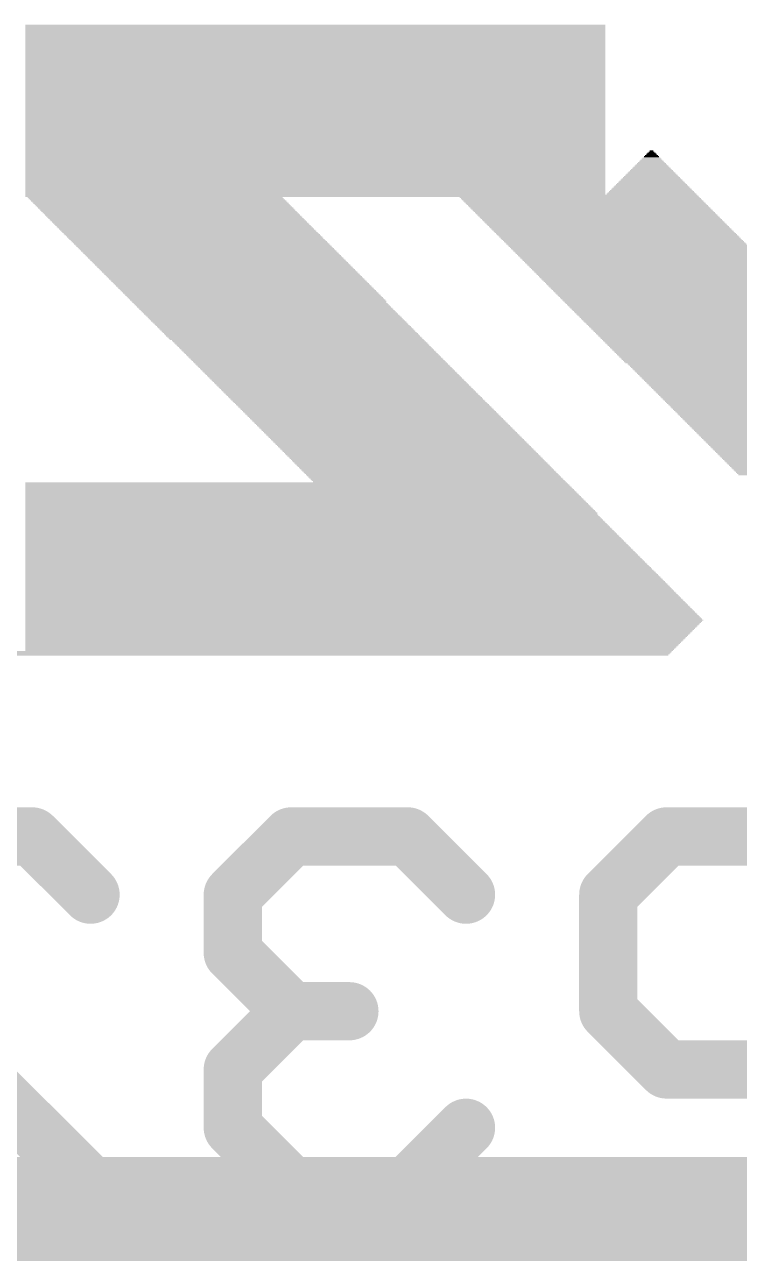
# Model space of a CAD drawing. Extents: x -8.2 to 30.2, y -5.3 to 52.8.
# Drawn here: x 9.7 to 12.82, y 36.54 to 41.9 of the extents above; entities that cross this region are included whole.
import ezdxf

# ---------------------------------------------------------------- set-up
doc = ezdxf.new("R2010")
doc.units = 0
for name, color, linetype in [('1', 12, 'CONTINUOUS'), ('16', 5, 'CONTINUOUS'), ('21', 40, 'CONTINUOUS'), ('22', 6, 'CONTINUOUS')]:
    doc.layers.add(name, color=color, linetype=linetype)

# ---------------------------------------------------------------- blocks, each defined once
blk = doc.blocks.new('RECT')
blk.add_solid([(-0.5, -0.5), (0.5, -0.5), (-0.5, 0.5), (0.5, 0.5)])

msp = doc.modelspace()

# ---------------------------------------------------------------- linework, layer by layer
at = {"layer": '1', "const_width": 0.3048}
msp.add_lwpolyline([(0.127, 36.703), (25.527, 36.703)], dxfattribs=at)
at = {"layer": '16', "const_width": 0.3048}
msp.add_lwpolyline([(0, 36.703), (25.4, 36.703)], dxfattribs=at)
at = {"layer": '22', "const_width": 0.254}
for points in [[(9.2276, 38.3553), (9.7361, 38.3553)], [(9.7361, 38.3553), (9.9903, 38.1011)], [(10.8648, 38.3553), (10.6106, 38.1011)], [(11.3732, 38.3553), (10.8648, 38.3553)], [(11.6274, 38.1011), (11.3732, 38.3553)], [(12.5019, 38.3553), (12.2477, 38.1011)], [(13.2646, 38.3553), (12.5019, 38.3553)], [(10.6106, 38.1011), (10.6106, 37.8469)], [(12.2477, 38.1011), (12.2477, 37.5926)], [(9.9903, 36.83), (8.9734, 37.8469)], [(10.6106, 37.8469), (10.8648, 37.5926)], [(10.8648, 37.5926), (10.6106, 37.3384)], [(10.8648, 37.5926), (11.119, 37.5926)], [(12.2477, 37.5926), (12.5019, 37.3384)], [(10.6106, 37.3384), (10.6106, 37.0842)], [(12.5019, 37.3384), (13.2646, 37.3384)], [(10.6106, 37.0842), (10.8648, 36.83)], [(11.3732, 36.83), (11.6274, 37.0842)], [(8.9734, 36.83), (9.9903, 36.83)], [(10.8648, 36.83), (11.3732, 36.83)]]:
    msp.add_lwpolyline(points, dxfattribs=at)
at = {"layer": '22', "const_width": 0.127}
for points in [[(9.781, 38.4002, 1), (9.6912, 38.3104)], [(9.7361, 38.2918, 1), (9.7361, 38.4188)], [(10.8648, 38.4188, 1), (10.8648, 38.2918)], [(10.9097, 38.3104, 1), (10.8199, 38.4002)], [(11.4181, 38.4002, 1), (11.3283, 38.3104)], [(11.3732, 38.2918, 1), (11.3732, 38.4188)], [(12.5019, 38.4188, 1), (12.5019, 38.2918)], [(12.5468, 38.3104, 1), (12.457, 38.4002)], [(10.6741, 38.1011, 1), (10.5471, 38.1011)], [(12.3112, 38.1011, 1), (12.1842, 38.1011)], [(9.9454, 38.0562, 1), (10.0352, 38.146)], [(10.5657, 38.146, 1), (10.6555, 38.0562)], [(11.5825, 38.0562, 1), (11.6723, 38.146)], [(12.2028, 38.146, 1), (12.2926, 38.0562)], [(10.6555, 37.8918, 1), (10.5657, 37.802)], [(10.5471, 37.8469, 1), (10.6741, 37.8469)], [(10.8648, 37.6561, 1), (10.8648, 37.5292)], [(10.9097, 37.5477, 1), (10.8199, 37.6376)], [(10.8199, 37.5477, 1), (10.9097, 37.6376)], [(11.119, 37.5292, 1), (11.119, 37.6561)], [(12.2926, 37.6376, 1), (12.2028, 37.5477)], [(12.1842, 37.5926, 1), (12.3112, 37.5926)], [(10.6741, 37.3384, 1), (10.5471, 37.3384)], [(10.5657, 37.3833, 1), (10.6555, 37.2935)], [(12.5019, 37.4019, 1), (12.5019, 37.2749)], [(12.457, 37.2935, 1), (12.5468, 37.3833)], [(10.6555, 37.1291, 1), (10.5657, 37.0393)], [(11.6723, 37.0393, 1), (11.5825, 37.1291)], [(10.5471, 37.0842, 1), (10.6741, 37.0842)], [(9.9903, 36.7665, 1), (9.9903, 36.8935)], [(10.8648, 36.8935, 1), (10.8648, 36.7665)], [(11.3732, 36.7665, 1), (11.3732, 36.8935)], [(9.9454, 36.7851, 1), (10.0352, 36.8749)], [(10.8199, 36.7851, 1), (10.9097, 36.8749)], [(11.3283, 36.8749, 1), (11.4181, 36.7851)]]:
    msp.add_lwpolyline(points, format="xyb", dxfattribs=at)

# ---------------------------------------------------------------- block references
at = {"layer": '21'}
for p, xscale, yscale in [((7.4295, 28.0035), 4.699, 17.907), ((13.716, 34.2265), 13.208, 5.461)]:
    msp.add_blockref('RECT', p, dxfattribs=dict(at, xscale=xscale, yscale=yscale))
at = {"layer": '22', "yscale": 0.0051, "rotation": 180}
for p, xscale in [((10.9703, 41.8948), 2.5298), ((10.9703, 41.8897), 2.5298), ((10.9703, 41.8846), 2.5298), ((10.9703, 41.8795), 2.5298), ((10.9703, 41.8744), 2.5298), ((10.9703, 41.8694), 2.5298), ((10.9703, 41.8643), 2.5298), ((10.9703, 41.8592), 2.5298), ((10.9703, 41.8541), 2.5298), ((10.9703, 41.849), 2.5298), ((10.9703, 41.844), 2.5298), ((10.9703, 41.8389), 2.5298), ((10.9703, 41.8338), 2.5298), ((10.9703, 41.8287), 2.5298), ((10.9703, 41.8236), 2.5298), ((10.9703, 41.8186), 2.5298), ((10.9703, 41.8135), 2.5298), ((10.9703, 41.8084), 2.5298), ((10.9703, 41.8033), 2.5298), ((10.9703, 41.7982), 2.5298), ((10.9703, 41.7932), 2.5298), ((10.9703, 41.7881), 2.5298), ((10.9703, 41.783), 2.5298), ((10.9703, 41.7779), 2.5298), ((10.9703, 41.7728), 2.5298), ((10.9703, 41.7678), 2.5298), ((10.9703, 41.7627), 2.5298), ((10.9703, 41.7576), 2.5298), ((10.9703, 41.7525), 2.5298), ((10.9703, 41.7474), 2.5298), ((10.9703, 41.7424), 2.5298), ((10.9703, 41.7373), 2.5298), ((10.9703, 41.7322), 2.5298), ((10.9703, 41.7271), 2.5298), ((10.9703, 41.722), 2.5298), ((10.9703, 41.717), 2.5298), ((10.9703, 41.7119), 2.5298), ((10.9703, 41.7068), 2.5298), ((10.9703, 41.7017), 2.5298), ((10.9703, 41.6966), 2.5298), ((10.9703, 41.6916), 2.5298), ((10.9703, 41.6865), 2.5298), ((10.9703, 41.6814), 2.5298), ((10.9703, 41.6763), 2.5298), ((10.9703, 41.6712), 2.5298), ((10.9703, 41.6662), 2.5298), ((10.9703, 41.6611), 2.5298), ((10.9703, 41.656), 2.5298), ((10.9703, 41.6509), 2.5298), ((10.9703, 41.6458), 2.5298), ((10.9703, 41.6408), 2.5298), ((10.9703, 41.6357), 2.5298), ((10.9703, 41.6306), 2.5298), ((10.9703, 41.6255), 2.5298), ((10.9703, 41.6204), 2.5298), ((10.9703, 41.6154), 2.5298), ((10.9703, 41.6103), 2.5298), ((10.9703, 41.6052), 2.5298), ((10.9703, 41.6001), 2.5298), ((10.9703, 41.595), 2.5298), ((10.9703, 41.59), 2.5298), ((10.9703, 41.5849), 2.5298), ((10.9703, 41.5798), 2.5298), ((10.9703, 41.5747), 2.5298), ((10.9703, 41.5696), 2.5298), ((10.9703, 41.5646), 2.5298), ((10.9703, 41.5595), 2.5298), ((10.9703, 41.5544), 2.5298), ((10.9703, 41.5493), 2.5298), ((10.9703, 41.5442), 2.5298), ((10.9703, 41.5392), 2.5298), ((10.9703, 41.5341), 2.5298), ((10.9703, 41.529), 2.5298), ((10.9703, 41.5239), 2.5298), ((10.9703, 41.5188), 2.5298), ((10.9703, 41.5138), 2.5298), ((10.9703, 41.5087), 2.5298), ((10.9703, 41.5036), 2.5298), ((10.9703, 41.4985), 2.5298), ((10.9703, 41.4934), 2.5298), ((10.9703, 41.4884), 2.5298), ((10.9703, 41.4833), 2.5298), ((10.9703, 41.4782), 2.5298), ((10.9703, 41.4731), 2.5298), ((10.9703, 41.468), 2.5298), ((10.9703, 41.463), 2.5298), ((10.9703, 41.4579), 2.5298), ((10.9703, 41.4528), 2.5298), ((10.9703, 41.4477), 2.5298), ((10.9703, 41.4426), 2.5298), ((10.9703, 41.4376), 2.5298), ((10.9703, 41.4325), 2.5298), ((10.9703, 41.4274), 2.5298), ((10.9703, 41.4223), 2.5298), ((10.9703, 41.4172), 2.5298), ((10.9703, 41.4122), 2.5298), ((10.9703, 41.4071), 2.5298), ((10.9703, 41.402), 2.5298), ((10.9703, 41.3969), 2.5298), ((10.9703, 41.3918), 2.5298), ((10.9703, 41.3868), 2.5298), ((10.9703, 41.3817), 2.5298), ((10.9703, 41.3766), 2.5298), ((10.9703, 41.3715), 2.5298), ((10.9703, 41.3664), 2.5298), ((10.9703, 41.3614), 2.5298), ((10.9703, 41.3563), 2.5298), ((10.9703, 41.3512), 2.5298), ((10.9703, 41.3461), 2.5298), ((10.9703, 41.341), 2.5298), ((10.9703, 41.336), 2.5298), ((12.4358, 41.336), 0.0356), ((12.4358, 41.341), 0.0254), ((12.4358, 41.3461), 0.0152), ((10.9703, 41.3309), 2.5298), ((10.9703, 41.3258), 2.5298), ((10.9703, 41.3207), 2.5298), ((10.9703, 41.3156), 2.5298), ((10.9703, 41.3106), 2.5298), ((10.9703, 41.3055), 2.5298), ((10.9703, 41.3004), 2.5298), ((10.9703, 41.2953), 2.5298), ((10.9703, 41.2902), 2.5298), ((10.9703, 41.2852), 2.5298), ((12.4358, 41.2852), 0.1372), ((12.4358, 41.2902), 0.127), ((12.4358, 41.2953), 0.1168), ((12.4358, 41.3004), 0.1067), ((12.4358, 41.3055), 0.0965), ((12.4358, 41.3106), 0.0864), ((12.4358, 41.3156), 0.0762), ((12.4358, 41.3207), 0.066), ((12.4358, 41.3258), 0.0559), ((12.4358, 41.3309), 0.0457), ((10.9703, 41.2801), 2.5298), ((10.9703, 41.275), 2.5298), ((10.9703, 41.2699), 2.5298), ((10.9703, 41.2648), 2.5298), ((10.9703, 41.2598), 2.5298), ((10.9703, 41.2547), 2.5298), ((10.9703, 41.2496), 2.5298), ((10.9703, 41.2445), 2.5298), ((10.9703, 41.2394), 2.5298), ((10.9703, 41.2344), 2.5298), ((10.9703, 41.2293), 2.5298), ((12.4358, 41.2293), 0.2489), ((12.4358, 41.2344), 0.2388), ((12.4358, 41.2394), 0.2286), ((12.4358, 41.2445), 0.2184), ((12.4358, 41.2496), 0.2083), ((12.4358, 41.2547), 0.1981), ((12.4358, 41.2598), 0.188), ((12.4358, 41.2648), 0.1778), ((12.4358, 41.2699), 0.1676), ((12.4358, 41.275), 0.1575), ((12.4358, 41.2801), 0.1473), ((10.9703, 41.2242), 2.5298), ((10.9703, 41.2191), 2.5298), ((10.9703, 41.214), 2.5298), ((10.9703, 41.209), 2.5298), ((10.9703, 41.2039), 2.5298), ((10.9703, 41.1988), 2.5298), ((10.9703, 41.1937), 2.5298), ((10.9703, 41.1886), 2.5298), ((10.9703, 41.1836), 2.5298), ((10.9703, 41.1785), 2.5298), ((10.9703, 41.1734), 2.5298), ((12.4358, 41.1734), 0.3607), ((12.4358, 41.1785), 0.3505), ((12.4358, 41.1836), 0.3404), ((12.4358, 41.1886), 0.3302), ((12.4358, 41.1937), 0.32), ((12.4358, 41.1988), 0.3099), ((12.4358, 41.2039), 0.2997), ((12.4358, 41.209), 0.2896), ((12.4358, 41.214), 0.2794), ((12.4358, 41.2191), 0.2692), ((12.4358, 41.2242), 0.2591), ((11.1709, 41.1531), 2.9312), ((10.9703, 41.1683), 2.5298), ((10.9703, 41.1632), 2.5298), ((10.9703, 41.1582), 2.5298), ((11.1735, 41.148), 2.9362), ((10.2718, 41.1429), 1.1125), ((10.2768, 41.1378), 1.1125), ((10.2819, 41.1328), 1.1125), ((10.287, 41.1277), 1.1125), ((10.2921, 41.1226), 1.1125), ((12.1234, 41.1429), 1.0465), ((12.1285, 41.1378), 1.0465), ((12.1336, 41.1328), 1.0465), ((12.1387, 41.1277), 1.0465), ((12.1437, 41.1226), 1.0465), ((12.4358, 41.1582), 0.3912), ((12.4358, 41.1632), 0.381), ((12.4358, 41.1683), 0.3708), ((10.2972, 41.1175), 1.1125), ((10.3022, 41.1124), 1.1125), ((10.3073, 41.1074), 1.1125), ((10.3124, 41.1023), 1.1125), ((10.3175, 41.0972), 1.1125), ((10.3226, 41.0921), 1.1125), ((10.3276, 41.087), 1.1125), ((10.3327, 41.082), 1.1125), ((10.3378, 41.0769), 1.1125), ((10.3429, 41.0718), 1.1125), ((10.348, 41.0667), 1.1125), ((12.1488, 41.1175), 1.0465), ((12.1539, 41.1124), 1.0465), ((12.159, 41.1074), 1.0465), ((12.1641, 41.1023), 1.0465), ((12.1691, 41.0972), 1.0465), ((12.1742, 41.0921), 1.0465), ((12.1793, 41.087), 1.0465), ((12.1844, 41.082), 1.0465), ((12.1895, 41.0769), 1.0465), ((12.1945, 41.0718), 1.0465), ((12.1996, 41.0667), 1.0465), ((10.353, 41.0616), 1.1125), ((10.3581, 41.0566), 1.1125), ((10.3632, 41.0515), 1.1125), ((10.3683, 41.0464), 1.1125), ((10.3734, 41.0413), 1.1125), ((10.3784, 41.0362), 1.1125), ((10.3835, 41.0312), 1.1125), ((10.3886, 41.0261), 1.1125), ((10.3937, 41.021), 1.1125), ((10.3988, 41.0159), 1.1125), ((12.2047, 41.0616), 1.0465), ((12.2098, 41.0566), 1.0465), ((12.2149, 41.0515), 1.0465), ((12.2199, 41.0464), 1.0465), ((12.225, 41.0413), 1.0465), ((12.2301, 41.0362), 1.0465), ((12.2352, 41.0312), 1.0465), ((12.2403, 41.0261), 1.0465), ((12.2453, 41.021), 1.0465), ((12.2504, 41.0159), 1.0465), ((10.4038, 41.0108), 1.1125), ((10.4089, 41.0058), 1.1125), ((10.414, 41.0007), 1.1125), ((10.4191, 40.9956), 1.1125), ((10.4242, 40.9905), 1.1125), ((10.4292, 40.9854), 1.1125), ((10.4343, 40.9804), 1.1125), ((10.4394, 40.9753), 1.1125), ((10.4445, 40.9702), 1.1125), ((10.4496, 40.9651), 1.1125), ((10.4546, 40.96), 1.1125), ((12.2555, 41.0108), 1.0465), ((12.2606, 41.0058), 1.0465), ((12.2657, 41.0007), 1.0465), ((12.2707, 40.9956), 1.0465), ((12.2758, 40.9905), 1.0465), ((12.2809, 40.9854), 1.0465), ((12.286, 40.9804), 1.0465), ((12.2911, 40.9753), 1.0465), ((12.2961, 40.9702), 1.0465), ((12.3012, 40.9651), 1.0465), ((12.3063, 40.96), 1.0465), ((10.4597, 40.955), 1.1125), ((10.4648, 40.9499), 1.1125), ((10.4699, 40.9448), 1.1125), ((10.475, 40.9397), 1.1125), ((10.48, 40.9346), 1.1125), ((10.4851, 40.9296), 1.1125), ((10.4902, 40.9245), 1.1125), ((10.4953, 40.9194), 1.1125), ((10.5004, 40.9143), 1.1125), ((10.5054, 40.9092), 1.1125), ((12.3114, 40.955), 1.0465), ((12.3165, 40.9499), 1.0465), ((12.3215, 40.9448), 1.0465), ((12.3266, 40.9397), 1.0465), ((12.3317, 40.9346), 1.0465), ((12.3368, 40.9296), 1.0465), ((12.3419, 40.9245), 1.0465), ((12.3469, 40.9194), 1.0465), ((12.352, 40.9143), 1.0465), ((12.3571, 40.9092), 1.0465), ((10.5105, 40.9042), 1.1125), ((10.5156, 40.8991), 1.1125), ((10.5207, 40.894), 1.1125), ((10.5258, 40.8889), 1.1125), ((10.5308, 40.8838), 1.1125), ((10.5359, 40.8788), 1.1125), ((10.541, 40.8737), 1.1125), ((10.5461, 40.8686), 1.1125), ((10.5512, 40.8635), 1.1125), ((10.5562, 40.8584), 1.1125), ((10.5613, 40.8534), 1.1125), ((12.3622, 40.9042), 1.0465), ((12.3673, 40.8991), 1.0465), ((12.3723, 40.894), 1.0465), ((12.3774, 40.8889), 1.0465), ((12.3825, 40.8838), 1.0465), ((12.3876, 40.8788), 1.0465), ((12.3927, 40.8737), 1.0465), ((12.3977, 40.8686), 1.0465), ((12.4028, 40.8635), 1.0465), ((12.4079, 40.8584), 1.0465), ((12.413, 40.8534), 1.0465), ((10.5664, 40.8483), 1.1125), ((10.5715, 40.8432), 1.1125), ((10.5766, 40.8381), 1.1125), ((10.5816, 40.833), 1.1125), ((10.5867, 40.828), 1.1125), ((10.5918, 40.8229), 1.1125), ((10.5969, 40.8178), 1.1125), ((10.602, 40.8127), 1.1125), ((10.607, 40.8076), 1.1125), ((10.6121, 40.8026), 1.1125), ((12.4181, 40.8483), 1.0465), ((12.4231, 40.8432), 1.0465), ((12.4282, 40.8381), 1.0465), ((12.4333, 40.833), 1.0465), ((12.4384, 40.828), 1.0465), ((12.4435, 40.8229), 1.0465), ((12.4485, 40.8178), 1.0465), ((12.4536, 40.8127), 1.0465), ((12.4587, 40.8076), 1.0465), ((12.4638, 40.8026), 1.0465), ((10.6172, 40.7975), 1.1125), ((10.6223, 40.7924), 1.1125), ((10.6274, 40.7873), 1.1125), ((10.6324, 40.7822), 1.1125), ((10.6375, 40.7772), 1.1125), ((10.6426, 40.7721), 1.1125), ((10.6477, 40.767), 1.1125), ((10.6528, 40.7619), 1.1125), ((10.6578, 40.7568), 1.1125), ((10.6629, 40.7518), 1.1125), ((10.668, 40.7467), 1.1125), ((12.4689, 40.7975), 1.0465), ((12.4739, 40.7924), 1.0465), ((12.479, 40.7873), 1.0465), ((12.4841, 40.7822), 1.0465), ((12.4892, 40.7772), 1.0465), ((12.4943, 40.7721), 1.0465), ((12.4993, 40.767), 1.0465), ((12.5044, 40.7619), 1.0465), ((12.5095, 40.7568), 1.0465), ((12.5146, 40.7518), 1.0465), ((12.5197, 40.7467), 1.0465), ((10.6731, 40.7416), 1.1125), ((10.6782, 40.7365), 1.1125), ((10.6832, 40.7314), 1.1125), ((10.6883, 40.7264), 1.1125), ((10.6934, 40.7213), 1.1125), ((10.6985, 40.7162), 1.1125), ((10.7036, 40.7111), 1.1125), ((10.7086, 40.706), 1.1125), ((10.7137, 40.701), 1.1125), ((10.7188, 40.6959), 1.1125), ((12.5247, 40.7416), 1.0465), ((12.5298, 40.7365), 1.0465), ((12.5349, 40.7314), 1.0465), ((12.54, 40.7264), 1.0465), ((12.5451, 40.7213), 1.0465), ((12.5501, 40.7162), 1.0465), ((12.5552, 40.7111), 1.0465), ((12.5603, 40.706), 1.0465), ((12.5654, 40.701), 1.0465), ((12.5705, 40.6959), 1.0465), ((10.7239, 40.6908), 1.1125), ((10.7264, 40.6857), 1.1074), ((10.7315, 40.6806), 1.1074), ((10.7366, 40.6756), 1.1074), ((10.7417, 40.6705), 1.1074), ((10.7467, 40.6654), 1.1074), ((10.7518, 40.6603), 1.1074), ((10.7569, 40.6552), 1.1074), ((10.762, 40.6502), 1.1074), ((10.7671, 40.6451), 1.1074), ((10.7721, 40.64), 1.1074), ((12.5755, 40.6908), 1.0465), ((12.5806, 40.6857), 1.0465), ((12.5857, 40.6806), 1.0465), ((12.5908, 40.6756), 1.0465), ((12.5959, 40.6705), 1.0465), ((12.6009, 40.6654), 1.0465), ((12.606, 40.6603), 1.0465), ((12.6111, 40.6552), 1.0465), ((12.6162, 40.6502), 1.0465), ((12.6213, 40.6451), 1.0465), ((12.6263, 40.64), 1.0465), ((10.7772, 40.6349), 1.1074), ((10.7823, 40.6298), 1.1074), ((10.7874, 40.6248), 1.1074), ((10.7925, 40.6197), 1.1074), ((10.7975, 40.6146), 1.1074), ((10.8026, 40.6095), 1.1074), ((10.8077, 40.6044), 1.1074), ((10.8128, 40.5994), 1.1074), ((10.8179, 40.5943), 1.1074), ((10.8229, 40.5892), 1.1074), ((10.828, 40.5841), 1.1074), ((12.6314, 40.6349), 1.0465), ((12.6365, 40.6298), 1.0465), ((12.6416, 40.6248), 1.0465), ((12.6467, 40.6197), 1.0465), ((12.6517, 40.6146), 1.0465), ((12.6568, 40.6095), 1.0465), ((12.6619, 40.6044), 1.0465), ((12.667, 40.5994), 1.0465), ((12.6721, 40.5943), 1.0465), ((12.6771, 40.5892), 1.0465), ((12.6822, 40.5841), 1.0465), ((10.8331, 40.579), 1.1074), ((10.8382, 40.574), 1.1074), ((10.8433, 40.5689), 1.1074), ((10.8483, 40.5638), 1.1074), ((10.8534, 40.5587), 1.1074), ((10.8585, 40.5536), 1.1074), ((10.8636, 40.5486), 1.1074), ((10.8687, 40.5435), 1.1074), ((10.8737, 40.5384), 1.1074), ((10.8788, 40.5333), 1.1074), ((12.6873, 40.579), 1.0465), ((12.6924, 40.574), 1.0465), ((12.6975, 40.5689), 1.0465), ((12.7025, 40.5638), 1.0465), ((12.7076, 40.5587), 1.0465), ((12.7127, 40.5536), 1.0465), ((12.7178, 40.5486), 1.0465), ((12.7229, 40.5435), 1.0465), ((12.7279, 40.5384), 1.0465), ((12.733, 40.5333), 1.0465), ((10.8839, 40.5282), 1.1074), ((10.889, 40.5232), 1.1074), ((10.8966, 40.5181), 1.1024), ((10.9017, 40.513), 1.1024), ((10.9068, 40.5079), 1.1024), ((10.9118, 40.5028), 1.1024), ((10.9169, 40.4978), 1.1024), ((10.922, 40.4927), 1.1024), ((10.9271, 40.4876), 1.1024), ((10.9322, 40.4825), 1.1024), ((10.9372, 40.4774), 1.1024), ((12.7381, 40.5282), 1.0465), ((12.7432, 40.5232), 1.0465), ((12.7483, 40.5181), 1.0465), ((12.7533, 40.513), 1.0465), ((12.7584, 40.5079), 1.0465), ((12.7635, 40.5028), 1.0465), ((12.7686, 40.4978), 1.0465), ((12.7737, 40.4927), 1.0465), ((12.7787, 40.4876), 1.0465), ((12.7838, 40.4825), 1.0465), ((12.7889, 40.4774), 1.0465), ((10.9423, 40.4724), 1.1024), ((10.9474, 40.4673), 1.1024), ((10.9525, 40.4622), 1.1024), ((10.9576, 40.4571), 1.1024), ((10.9626, 40.452), 1.1024), ((10.9677, 40.447), 1.1024), ((10.9728, 40.4419), 1.1024), ((10.9779, 40.4368), 1.1024), ((10.983, 40.4317), 1.1024), ((10.988, 40.4266), 1.1024), ((12.794, 40.4724), 1.0465), ((12.7991, 40.4673), 1.0465), ((12.8041, 40.4622), 1.0465), ((12.8092, 40.4571), 1.0465), ((12.8143, 40.452), 1.0465), ((12.8194, 40.447), 1.0465), ((12.8245, 40.4419), 1.0465), ((12.8295, 40.4368), 1.0465), ((12.8346, 40.4317), 1.0465), ((12.8397, 40.4266), 1.0465), ((10.9931, 40.4216), 1.1024), ((10.9982, 40.4165), 1.1024), ((11.0033, 40.4114), 1.1024), ((11.0084, 40.4063), 1.1024), ((11.0134, 40.4012), 1.1024), ((11.0185, 40.3962), 1.1024), ((11.0236, 40.3911), 1.1024), ((11.0287, 40.386), 1.1024), ((11.0338, 40.3809), 1.1024), ((11.0388, 40.3758), 1.1024), ((11.0439, 40.3708), 1.1024), ((12.8448, 40.4216), 1.0465), ((12.8524, 40.4165), 1.0414), ((12.8575, 40.4114), 1.0414), ((12.8626, 40.4063), 1.0414), ((12.8676, 40.4012), 1.0414), ((12.8727, 40.3962), 1.0414), ((12.8778, 40.3911), 1.0414), ((12.8829, 40.386), 1.0414), ((12.888, 40.3809), 1.0414), ((12.893, 40.3758), 1.0414), ((12.8981, 40.3708), 1.0414), ((11.049, 40.3657), 1.1024), ((11.0541, 40.3606), 1.1024), ((11.0592, 40.3555), 1.1024), ((11.0642, 40.3504), 1.1024), ((11.0693, 40.3454), 1.1024), ((11.0744, 40.3403), 1.1024), ((11.0795, 40.3352), 1.1024), ((11.0846, 40.3301), 1.1024), ((11.0896, 40.325), 1.1024), ((11.0947, 40.32), 1.1024), ((12.9032, 40.3657), 1.0414), ((12.9083, 40.3606), 1.0414), ((12.9134, 40.3555), 1.0414), ((12.9184, 40.3504), 1.0414), ((12.9235, 40.3454), 1.0414), ((12.9286, 40.3403), 1.0414), ((12.9337, 40.3352), 1.0414), ((12.9388, 40.3301), 1.0414), ((12.9438, 40.325), 1.0414), ((12.9489, 40.32), 1.0414), ((11.0998, 40.3149), 1.1024), ((11.1049, 40.3098), 1.1024), ((11.11, 40.3047), 1.1024), ((11.115, 40.2996), 1.1024), ((11.1201, 40.2946), 1.1024), ((11.1252, 40.2895), 1.1024), ((11.1303, 40.2844), 1.1024), ((11.1354, 40.2793), 1.1024), ((11.1404, 40.2742), 1.1024), ((11.1455, 40.2692), 1.1024), ((11.1506, 40.2641), 1.1024), ((12.954, 40.3149), 1.0414), ((12.9591, 40.3098), 1.0414), ((12.9642, 40.3047), 1.0414), ((12.9692, 40.2996), 1.0414), ((12.9743, 40.2946), 1.0414), ((12.9794, 40.2895), 1.0414), ((12.9845, 40.2844), 1.0414), ((12.9896, 40.2793), 1.0414), ((12.9946, 40.2742), 1.0414), ((12.9997, 40.2692), 1.0414), ((13.0048, 40.2641), 1.0414), ((11.1557, 40.259), 1.1024), ((11.1608, 40.2539), 1.1024), ((11.1658, 40.2488), 1.1024), ((11.1709, 40.2438), 1.1024), ((11.176, 40.2387), 1.1024), ((11.1811, 40.2336), 1.1024), ((11.1862, 40.2285), 1.1024), ((11.1912, 40.2234), 1.1024), ((11.1963, 40.2184), 1.1024), ((11.2014, 40.2133), 1.1024), ((13.0099, 40.259), 1.0414), ((13.015, 40.2539), 1.0414), ((13.02, 40.2488), 1.0414), ((13.0251, 40.2438), 1.0414), ((13.0302, 40.2387), 1.0414), ((13.0353, 40.2336), 1.0414), ((13.0404, 40.2285), 1.0414), ((13.0454, 40.2234), 1.0414), ((13.0505, 40.2184), 1.0414), ((13.0556, 40.2133), 1.0414), ((11.2065, 40.2082), 1.1024), ((11.2116, 40.2031), 1.1024), ((11.2166, 40.198), 1.1024), ((11.2217, 40.193), 1.1024), ((11.2268, 40.1879), 1.1024), ((11.2319, 40.1828), 1.1024), ((11.237, 40.1777), 1.1024), ((11.242, 40.1726), 1.1024), ((11.2471, 40.1676), 1.1024), ((11.2522, 40.1625), 1.1024), ((11.2573, 40.1574), 1.1024), ((13.0607, 40.2082), 1.0414), ((13.0658, 40.2031), 1.0414), ((13.0708, 40.198), 1.0414), ((13.0759, 40.193), 1.0414), ((13.081, 40.1879), 1.0414), ((13.0861, 40.1828), 1.0414), ((13.0912, 40.1777), 1.0414), ((13.0962, 40.1726), 1.0414), ((13.1013, 40.1676), 1.0414), ((13.1064, 40.1625), 1.0414), ((13.1115, 40.1574), 1.0414), ((11.2624, 40.1523), 1.1024), ((11.2674, 40.1472), 1.1024), ((11.2725, 40.1422), 1.1024), ((11.2776, 40.1371), 1.1024), ((11.2827, 40.132), 1.1024), ((11.2878, 40.1269), 1.1024), ((11.2928, 40.1218), 1.1024), ((11.2979, 40.1168), 1.1024), ((11.303, 40.1117), 1.1024), ((11.3081, 40.1066), 1.1024), ((11.3132, 40.1015), 1.1024), ((13.1166, 40.1523), 1.0414), ((13.1216, 40.1472), 1.0414), ((13.1267, 40.1422), 1.0414), ((13.1318, 40.1371), 1.0414), ((13.1369, 40.132), 1.0414), ((13.142, 40.1269), 1.0414), ((13.147, 40.1218), 1.0414), ((13.1521, 40.1168), 1.0414), ((13.1572, 40.1117), 1.0414), ((13.1623, 40.1066), 1.0414), ((13.1674, 40.1015), 1.0414), ((11.3182, 40.0964), 1.1024), ((11.3233, 40.0914), 1.1024), ((11.3284, 40.0863), 1.1024), ((11.3335, 40.0812), 1.1024), ((11.3386, 40.0761), 1.1024), ((11.3436, 40.071), 1.1024), ((11.3487, 40.066), 1.1024), ((11.3538, 40.0609), 1.1024), ((11.3589, 40.0558), 1.1024), ((11.364, 40.0507), 1.1024), ((13.1724, 40.0964), 1.0414), ((13.1775, 40.0914), 1.0414), ((13.1826, 40.0863), 1.0414), ((13.1877, 40.0812), 1.0414), ((13.1928, 40.0761), 1.0414), ((13.1978, 40.071), 1.0414), ((13.2029, 40.066), 1.0414), ((13.208, 40.0609), 1.0414), ((13.2131, 40.0558), 1.0414), ((13.2182, 40.0507), 1.0414), ((11.369, 40.0456), 1.1024), ((11.3741, 40.0406), 1.1024), ((11.3792, 40.0355), 1.1024), ((11.3843, 40.0304), 1.1024), ((11.3894, 40.0253), 1.1024), ((11.3944, 40.0202), 1.1024), ((11.3995, 40.0152), 1.1024), ((11.4046, 40.0101), 1.1024), ((11.4097, 40.005), 1.1024), ((11.4148, 39.9999), 1.1024), ((11.4198, 39.9948), 1.1024), ((13.2232, 40.0456), 1.0414), ((13.2283, 40.0406), 1.0414), ((13.2334, 40.0355), 1.0414), ((13.2385, 40.0304), 1.0414), ((13.2436, 40.0253), 1.0414), ((13.2486, 40.0202), 1.0414), ((13.2537, 40.0152), 1.0414), ((13.2588, 40.0101), 1.0414), ((13.2639, 40.005), 1.0414), ((13.269, 39.9999), 1.0414), ((13.274, 39.9948), 1.0414), ((11.4249, 39.9898), 1.1024), ((11.43, 39.9847), 1.1024), ((11.4351, 39.9796), 1.1024), ((11.4402, 39.9745), 1.1024), ((11.4452, 39.9694), 1.1024), ((11.4503, 39.9644), 1.1024), ((11.4554, 39.9593), 1.1024), ((11.4605, 39.9542), 1.1024), ((11.4656, 39.9491), 1.1024), ((11.4706, 39.944), 1.1024), ((13.2791, 39.9898), 1.0414), ((13.2842, 39.9847), 1.0414), ((13.2893, 39.9796), 1.0414), ((13.2944, 39.9745), 1.0414), ((13.2994, 39.9694), 1.0414), ((13.3045, 39.9644), 1.0414), ((13.3096, 39.9593), 1.0414), ((13.3147, 39.9542), 1.0414), ((13.3198, 39.9491), 1.0414), ((13.3248, 39.944), 1.0414), ((10.8864, 39.8983), 2.3622), ((10.889, 39.8932), 2.3673), ((10.8915, 39.8882), 2.3724), ((11.4757, 39.939), 1.1024), ((11.4808, 39.9339), 1.1024), ((11.4859, 39.9288), 1.1024), ((11.491, 39.9237), 1.1024), ((11.496, 39.9186), 1.1024), ((11.5011, 39.9136), 1.1024), ((11.5062, 39.9085), 1.1024), ((11.5113, 39.9034), 1.1024), ((13.3299, 39.939), 1.0414), ((13.335, 39.9339), 1.0414), ((10.8966, 39.878), 2.3825), ((10.8991, 39.8729), 2.3876), ((10.9017, 39.8678), 2.3927), ((10.9042, 39.8628), 2.3978), ((10.9093, 39.8526), 2.4079), ((10.9118, 39.8475), 2.413), ((10.9169, 39.8374), 2.4232), ((10.8941, 39.8831), 2.3774), ((10.9068, 39.8577), 2.4028), ((10.9144, 39.8424), 2.4181), ((10.9245, 39.8221), 2.4384), ((10.9271, 39.817), 2.4435), ((10.9296, 39.812), 2.4486), ((10.9347, 39.8018), 2.4587), ((10.9372, 39.7967), 2.4638), ((10.9398, 39.7916), 2.4689), ((10.9423, 39.7866), 2.474), ((10.9195, 39.8323), 2.4282), ((10.922, 39.8272), 2.4333), ((10.9322, 39.8069), 2.4536), ((10.9449, 39.7815), 2.479), ((10.9474, 39.7764), 2.4841), ((10.9499, 39.7713), 2.4892), ((10.955, 39.7561), 2.4994), ((10.9626, 39.7408), 2.5146), ((10.9652, 39.7358), 2.5197), ((10.9677, 39.7307), 2.5248), ((10.9525, 39.7662), 2.4943), ((10.9525, 39.7612), 2.4943), ((10.9576, 39.751), 2.5044), ((10.9601, 39.7459), 2.5095), ((10.9728, 39.7205), 2.5349), ((10.9753, 39.7154), 2.54), ((10.9779, 39.7104), 2.5451), ((10.9804, 39.7053), 2.5502), ((10.9855, 39.6951), 2.5603), ((10.988, 39.69), 2.5654), ((10.9931, 39.6799), 2.5756), ((10.9703, 39.7256), 2.5298), ((10.983, 39.7002), 2.5552), ((10.9906, 39.685), 2.5705), ((10.9957, 39.6748), 2.5806), ((11.0007, 39.6646), 2.5908), ((11.0033, 39.6596), 2.5959), ((11.0058, 39.6545), 2.601), ((11.0109, 39.6443), 2.6111), ((11.0134, 39.6392), 2.6162), ((11.016, 39.6342), 2.6213), ((11.0185, 39.6291), 2.6264), ((11.0236, 39.6189), 2.6365), ((10.9982, 39.6697), 2.5857), ((11.0084, 39.6494), 2.606), ((11.0211, 39.624), 2.6314), ((11.0261, 39.6138), 2.6416), ((11.0312, 39.6037), 2.6518), ((11.0388, 39.5884), 2.667), ((11.0414, 39.5834), 2.6721), ((11.0439, 39.5783), 2.6772), ((11.049, 39.5681), 2.6873), ((11.0287, 39.6088), 2.6467), ((11.0338, 39.5986), 2.6568), ((11.0363, 39.5935), 2.6619), ((11.0465, 39.5732), 2.6822), ((11.0515, 39.563), 2.6924), ((11.0541, 39.558), 2.6975), ((11.0566, 39.5529), 2.7026), ((11.0617, 39.5427), 2.7127), ((11.0642, 39.5376), 2.7178), ((11.0693, 39.5275), 2.728), ((11.0769, 39.5122), 2.7432), ((11.0592, 39.5478), 2.7076), ((11.0668, 39.5326), 2.7229), ((11.0719, 39.5224), 2.733), ((11.0744, 39.5173), 2.7381), ((11.0795, 39.5072), 2.7483), ((11.082, 39.5021), 2.7534), ((11.0871, 39.4919), 2.7635), ((11.0896, 39.4868), 2.7686), ((11.0922, 39.4818), 2.7737), ((11.0947, 39.4767), 2.7788), ((11.0998, 39.4665), 2.7889), ((11.1023, 39.4614), 2.794), ((11.0846, 39.497), 2.7584), ((11.0973, 39.4716), 2.7838), ((11.1074, 39.4513), 2.8042), ((11.115, 39.436), 2.8194), ((11.1176, 39.431), 2.8245), ((11.1201, 39.4259), 2.8296), ((11.1252, 39.4157), 2.8397), ((11.1277, 39.4106), 2.8448), ((11.1303, 39.4056), 2.8499), ((11.1049, 39.4564), 2.7991), ((11.11, 39.4462), 2.8092), ((11.1125, 39.4411), 2.8143), ((11.1227, 39.4208), 2.8346), ((11.1328, 39.4005), 2.855), ((11.1379, 39.3903), 2.8651), ((11.1404, 39.3852), 2.8702), ((11.1455, 39.3751), 2.8804), ((11.1531, 39.3598), 2.8956), ((11.1557, 39.3548), 2.9007), ((11.1354, 39.3954), 2.86), ((11.143, 39.3802), 2.8753), ((11.1481, 39.37), 2.8854), ((11.1506, 39.3649), 2.8905), ((11.1582, 39.3497), 2.9058), ((11.1633, 39.3395), 2.9159), ((11.1658, 39.3344), 2.921), ((11.1684, 39.3294), 2.9261), ((11.1709, 39.3243), 2.9312), ((11.176, 39.3141), 2.9413), ((11.1785, 39.309), 2.9464), ((11.1836, 39.2989), 2.9566), ((11.1608, 39.3446), 2.9108), ((11.1735, 39.3192), 2.9362), ((11.1811, 39.304), 2.9515), ((11.1785, 39.2887), 2.9464), ((11.176, 39.2836), 2.9413), ((11.1709, 39.2735), 2.9312), ((11.1684, 39.2684), 2.9261), ((11.1658, 39.2633), 2.921), ((11.1633, 39.2582), 2.9159), ((11.1582, 39.2481), 2.9058), ((11.1811, 39.2938), 2.9515), ((11.1735, 39.2786), 2.9362), ((11.1608, 39.2532), 2.9108), ((11.1557, 39.243), 2.9007), ((11.1531, 39.2379), 2.8956), ((11.1455, 39.2227), 2.8804), ((11.1404, 39.2125), 2.8702), ((11.1379, 39.2074), 2.8651), ((11.1328, 39.1973), 2.855), ((11.1303, 39.1922), 2.8499), ((11.1506, 39.2328), 2.8905), ((11.1481, 39.2278), 2.8854), ((11.143, 39.2176), 2.8753), ((11.1354, 39.2024), 2.86), ((10.6248, 39.1617), 3.7998), ((10.6223, 39.1566), 3.7948), ((10.6223, 39.1516), 3.7846), ((10.6197, 39.1465), 3.7795), ((11.1277, 39.1871), 2.8448), ((11.1252, 39.182), 2.8397), ((11.1201, 39.1719), 2.8296), ((11.1176, 39.1668), 2.8245), ((11.1227, 39.177), 2.8346)]:
    msp.add_blockref('RECT', p, dxfattribs=dict(at, xscale=xscale))

doc.saveas('drawing.dxf')
